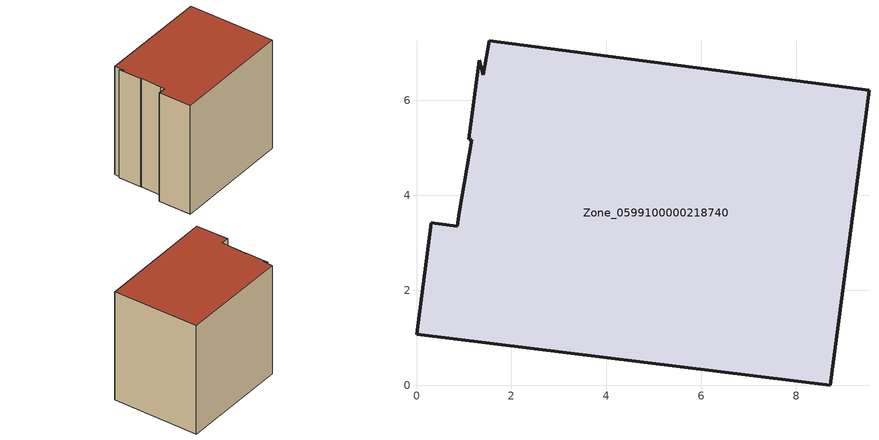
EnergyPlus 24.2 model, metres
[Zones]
Zone_0599100000218740
 floor ground (C_G): 0.9,3.65 1.16,5.17 1.1,5.18 1.32,6.84 1.4,6.54 1.53,7.25 9.53,6.21 8.71,0 0,1.07 0.31,3.42 0.86,3.35 z0
 wall outside (C_F): 8.71,0 9.53,6.21 1.53,7.25 1.4,6.54 1.32,6.84 1.1,5.18 1.16,5.17 0.9,3.65 0.86,3.35 0.31,3.42 0,1.07 8.71,0 z0:8.24
 roof outside (C_R): 1.16,5.17 0.9,3.65 0.86,3.35 0.31,3.42 0,1.07 8.71,0 9.53,6.21 1.53,7.25 1.4,6.54 1.32,6.84 1.1,5.18 z8.24
[BUILDING]
Pand.0599100000218740: North Axis=0; Terrain=City; Loads Convergence Tolerance Value=0.04; Temperature Convergence Tolerance Value=0.4; Solar Distribution=FullExterior; Maximum Number of Warmup Days=25; Minimum Number of Warmup Days=1
[Site:Location]
Rotterdam.The.Hague.AP_ZH_NLD Design_Conditions: Latitude=51.96; Longitude=4.45; Time Zone=1; Elevation=-4.5
[SITE:GROUNDTEMPERATURE:BUILDINGSURFACE]
18, 18, 18, 18, 18, 18, 18, 18, 18, 18, 18, 18
[MATERIAL] Thermal Absorptance=0.9; Solar Absorptance=0.7; Visible Absorptance=0.7
Name | Roughness | Thickness | Conductivity | Density | Specific Heat
G.TC.1946-1964 | MediumSmooth | 0.15 | 1 | 540 | 1210
F.TC.1946-1964 | Rough | 0.3 | 0.857143 | 1920 | 840
R.TC.1946-1964 | MediumRough | 0.2 | 0.235294 | 1500 | 1000
[CONSTRUCTION]
C_G: G.TC.1946-1964
C_F: F.TC.1946-1964
C_R: R.TC.1946-1964
[ZONE]
Zone_0599100000218740: Type=1; Multiplier=1; Ceiling Height=Autocalculate; Volume=Autocalculate; Floor Area=autocalculate; Part of Total Floor Area=Yes
[ZONEINFILTRATION:DESIGNFLOWRATE]
Infil_Zone_0599100000218740: Zone or ZoneList or Space or SpaceList=Zone_0599100000218740; Schedule=AlwaysOn; Design Flow Rate Calculation Method=Flow/Area; Flow Rate per Floor Area=0.003; Constant Term Coefficient=1; Temperature Term Coefficient=0; Velocity Term Coefficient=0; Velocity Squared Term Coefficient=0
[HVACTEMPLATE:ZONE:IDEALLOADSAIRSYSTEM]
Zone_0599100000218740: Maximum Heating Supply Air Temperature=50; Minimum Cooling Supply Air Temperature=13; Maximum Heating Supply Air Humidity Ratio=0.0156; Minimum Cooling Supply Air Humidity Ratio=0.0077; Heating Limit=NoLimit; Cooling Limit=NoLimit; Dehumidification Control Type=ConstantSensibleHeatRatio; Cooling Sensible Heat Ratio=0.7; Dehumidification Setpoint=60; Humidification Control Type=None; Humidification Setpoint=30; Outdoor Air Method=None; Outdoor Air Flow Rate per Person=0.00944; Outdoor Air Flow Rate per Zone Floor Area=0; Outdoor Air Flow Rate per Zone=0; Demand Controlled Ventilation Type=None; Outdoor Air Economizer Type=NoEconomizer; Heat Recovery Type=None; Sensible Heat Recovery Effectiveness=0.7; Latent Heat Recovery Effectiveness=0.65
[ZONECONTROL:THERMOSTAT]
ThermostatControl_Zone_0599100000218740: Zone or ZoneList=Zone_0599100000218740; Control Type Schedule=DualSetpointControlType; Control 1=Thermostat_Zone_0599100000218740; Temperature Difference Between Cutout And Setpoint=0
[THERMOSTATSETPOINT:DUALSETPOINT]
Thermostat_Zone_0599100000218740: Heating Setpoint Temperature Schedule=HeatingSetpoint_Zone_0599100000218740; Cooling Setpoint Temperature Schedule=CoolingSetpoint_Zone_0599100000218740
[SCHEDULE:COMPACT]
HeatingSetpoint_Zone_0599100000218740: Through: 12/31, For: AllDays, Until: 24:00, 21
CoolingSetpoint_Zone_0599100000218740: Through: 12/31, For: AllDays, Until: 24:00, 24
DualSetpointControlType: Through: 12/31, For: AllDays, Until: 24:00, 4
AlwaysOn: Through: 12/31, For: AllDays, Until: 24:00, 1
